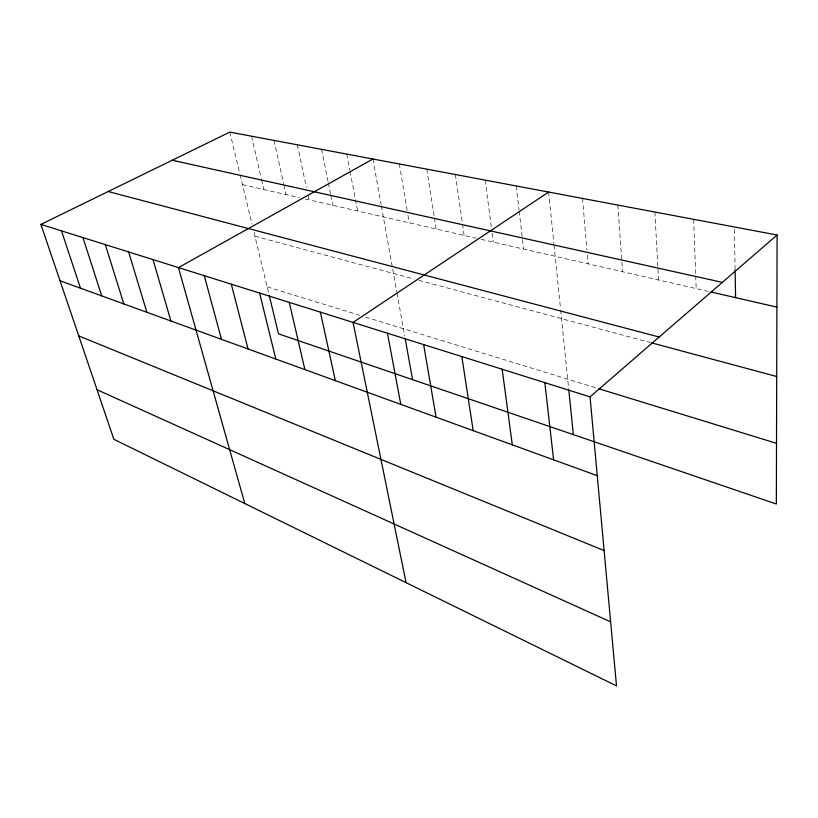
<?xml version="1.0" encoding="UTF-8"?>
<svg xmlns="http://www.w3.org/2000/svg" width="818" height="818" viewBox="0 0 818 818"><rect width="100%" height="100%" fill="white"/><g stroke="black" fill="none" stroke-linecap="round" stroke-linejoin="round"><path stroke-width="0.61" stroke-dasharray="4.09 3.07" d="M242.476 184.602L299.368 197.639M305.411 199.03L476.27 238.191M481.117 239.306L708.49 291.433M254.93 236.208L414.051 278.999M418.888 280.298L650.024 342.456M267.159 286.883L359.562 315.267M365.534 317.098L598.97 388.795M229.807 132.107L239.817 173.62M240.114 174.837L251.995 224.06M254.05 232.557L268.877 294.01M251.504 136.187L261.29 178.355M261.576 179.592L263.877 189.51M274.01 140.42L283.59 183.508M283.866 184.745L286.055 194.592M297.343 144.806L306.443 187.629M307.997 194.97L309.04 199.858M321.576 149.367L328.11 181.698M328.355 182.946L330.615 194.132M330.871 195.379L332.885 205.328M346.75 154.101L349.828 170.175M350.063 171.412L357.619 211.003M372.926 159.019L381.106 204.572M381.331 205.809L396.761 291.729M396.986 292.946L404.736 336.096M399.337 163.989L407.129 210.308M407.967 215.318L409.225 222.833M426.802 169.152L434.205 216.535M434.399 217.782L436.147 228.999M455.401 174.531L464.133 235.41M485.186 180.124L491.444 228.181M492.099 233.242L493.254 242.087M516.23 185.962L519.021 209.929M519.174 211.197L523.581 249.04M548.633 192.056L553.898 243.692M554.031 244.95L560.534 308.826M560.657 310.053L568.704 388.969M582.477 198.416L586.946 250.001M587.385 255.032L588.152 263.846M617.866 205.073L622.57 271.729M654.891 212.036L658.541 279.981M693.684 219.326L695.678 274.746M695.719 276.014L696.179 288.611M734.421 229.5L735.085 268.621"/><path stroke-width="1.23" d="M777.1 235.011L590.044 396.842L616.496 685.893L113.866 439.307L40.9 224.398L229.807 132.107L777.1 235.011L776.343 504.011L278.488 333.826L269.163 295.196M548.633 192.056L353.059 322.425L406.055 582.651M372.926 159.019L178.457 267.598L244.807 503.54M172.23 160.236L722.345 282.374M710.954 291.995L776.895 307.108M108.191 191.524L659.175 337.036M651.23 342.773L776.701 376.515M598.97 388.795L776.507 443.315M40.9 224.398L590.044 396.842M60.041 280.779L597.252 475.657M78.753 335.891L604.113 550.586M97.025 389.716L610.637 621.854M61.503 230.87L80.471 288.192M82.955 237.598L101.718 295.901M105.307 244.623L123.845 303.928M128.641 251.954L146.892 312.292M152.997 259.603L170.942 321.014M204.296 275.707L221.473 339.337M231.32 284.194L248.038 348.979M259.613 293.079L275.819 359.051M289.265 302.384L304.889 369.593M320.37 312.159L335.339 380.646M387.435 333.212L400.81 404.399M405.176 338.56L412.569 379.664M423.642 344.582L436.066 417.18M461.833 356.576L473.182 430.646M502.17 369.245L512.303 444.839M544.839 382.64L553.602 459.818M568.827 390.186L573.357 434.624M735.106 269.879L735.587 297.64"/></g></svg>
